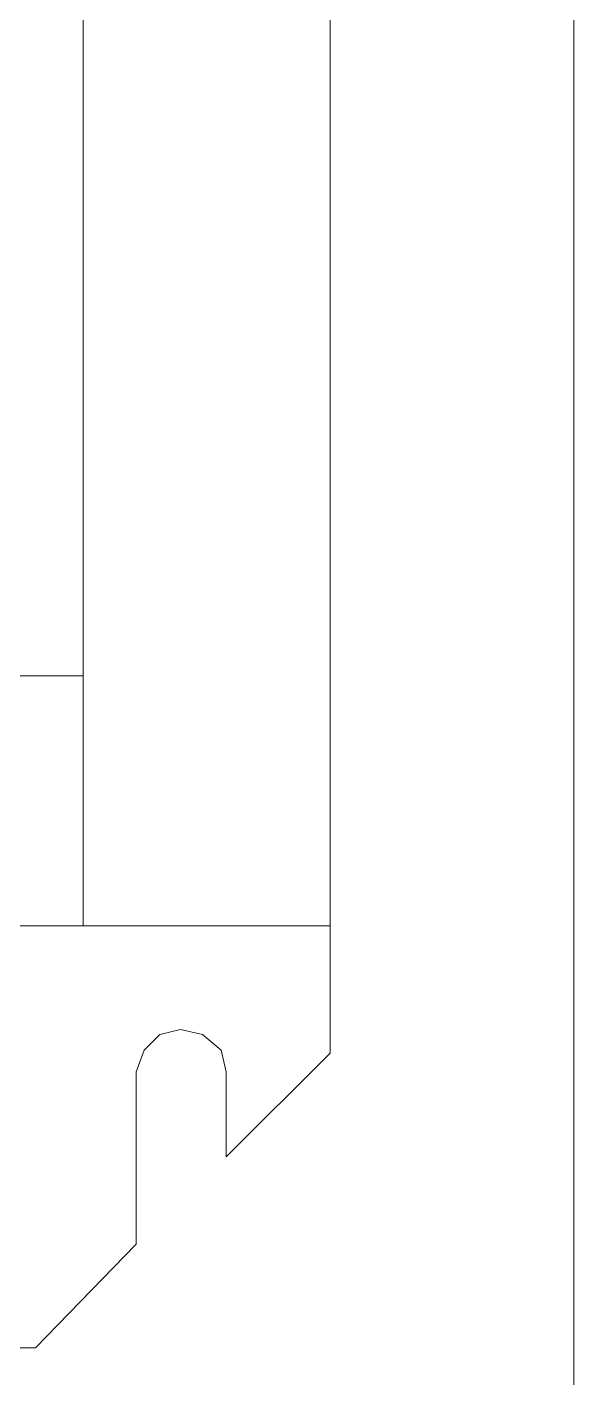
# Model space of a CAD drawing. Header units: millimetres. Extents: x 3 to 291, y 6 to 496.
# Drawn here: x 219.6 to 228.32, y 361.08 to 382.64 of the extents above; entities that cross this region are included whole.
import ezdxf

# ---------------------------------------------------------------- set-up
doc = ezdxf.new("R2010")
doc.units = ezdxf.units.MM
doc.layers.get('0').update_dxf_attribs({"linetype": 'CONTINUOUS'})

msp = doc.modelspace()

# ---------------------------------------------------------------- linework, layer by layer
at = {"color": 7, "linetype": 'Continuous', "lineweight": 20}
msp.add_lwpolyline([(165.596, 358.738), (228.317, 358.738), (228.317, 452.844), (165.596, 452.844)], close=True, dxfattribs=at)
at = {"color": 52, "linetype": 'Continuous', "lineweight": 20}
for points in [[(224.429, 366.266), (224.429, 445.3), (224.429, 445.3)], [(222.774, 365.968), (222.691, 366.316), (222.394, 366.564), (222.046, 366.647), (221.715, 366.564), (221.467, 366.316), (221.335, 365.968), (221.335, 363.222)], [(224.429, 366.266), (222.774, 364.612), (222.774, 364.612)], [(222.774, 365.968), (222.774, 364.612), (222.774, 364.612)], [(221.335, 363.222), (219.73, 361.567), (219.73, 361.567)], [(174.232, 361.567), (219.73, 361.567), (219.73, 361.567)]]:
    msp.add_lwpolyline(points, dxfattribs=at)
at = {"color": 4, "linetype": 'Continuous', "lineweight": 20}
for points in [[(224.429, 443.348), (220.491, 443.348), (220.491, 368.301), (224.429, 368.301)], [(173.438, 372.288), (220.491, 372.288), (220.491, 368.301), (173.471, 368.301)]]:
    msp.add_lwpolyline(points, close=True, dxfattribs=at)

doc.saveas('drawing.dxf')
